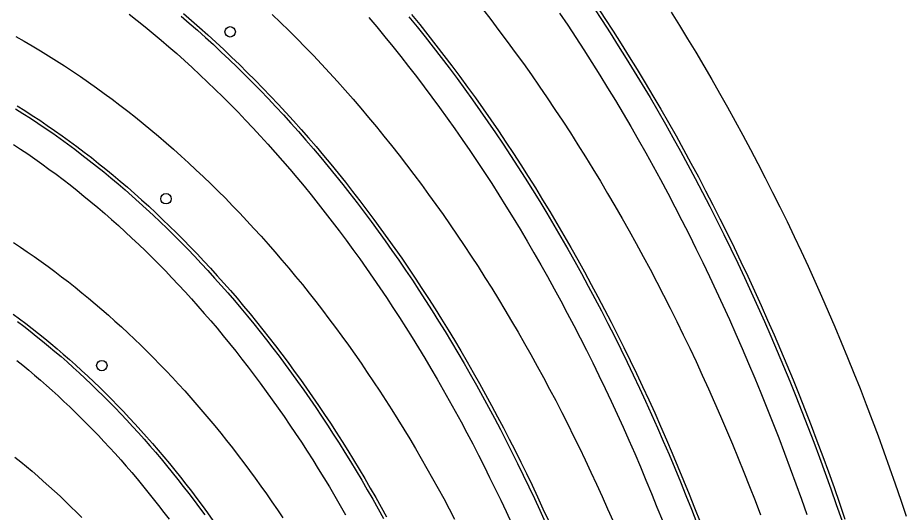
# Model space of a CAD drawing. Header units: metres. Extents: x 10 to 1210, y 10 to 2778.
# Drawn here: x 511.8 to 768, y 878.6 to 1021.4 of the extents above; entities that cross this region are included whole.
import ezdxf

# ---------------------------------------------------------------- set-up
doc = ezdxf.new("R2010")
doc.units = ezdxf.units.M
for name, color, linetype in [('ACIKLIK', 5, 'Continuous'), ('ASKI_DELIK', 6, 'Continuous'), ('CAM_SABLON', 4, 'Continuous'), ('DIS_KENAR_V91_Z3', 1, 'Continuous'), ('LAMBA_T4_Z4', 3, 'Continuous')]:
    doc.layers.add(name, color=color, linetype=linetype)

msp = doc.modelspace()

# ---------------------------------------------------------------- linework, layer by layer
at = {"layer": 'ACIKLIK'}
for points in [[(543.91, 1022.47), (546.21, 1020.65), (548.5, 1018.81), (550.79, 1016.93), (553.06, 1015.02), (555.32, 1013.08), (557.58, 1011.1), (559.83, 1009.1), (562.06, 1007.06), (564.29, 1005), (566.51, 1002.9), (568.71, 1000.77), (570.91, 998.61), (573.09, 996.42), (575.27, 994.2), (577.43, 991.95), (579.58, 989.67), (581.72, 987.35), (583.85, 985.01), (585.97, 982.64), (588.07, 980.24), (590.17, 977.81), (592.25, 975.35), (594.31, 972.86), (596.37, 970.35), (598.41, 967.8), (600.44, 965.22), (602.45, 962.62), (604.45, 959.99), (606.44, 957.33), (608.41, 954.64), (610.37, 951.93), (612.31, 949.19), (614.24, 946.42), (616.15, 943.62), (618.05, 940.8), (619.93, 937.95), (621.8, 935.07), (623.65, 932.17), (625.49, 929.24), (627.31, 926.29), (629.12, 923.31), (630.9, 920.3), (632.67, 917.27), (634.43, 914.22), (636.17, 911.14), (637.89, 908.04), (639.59, 904.91), (641.28, 901.76), (642.94, 898.59), (644.6, 895.39), (646.23, 892.17), (647.84, 888.92), (649.44, 885.66), (651.02, 882.37), (652.58, 879.06), (654.12, 875.73)], [(668.02, 1022.79), (670.38, 1019.29), (672.72, 1015.75), (675.03, 1012.18), (677.33, 1008.58), (679.61, 1004.94), (681.87, 1001.28), (684.11, 997.58), (686.33, 993.85), (688.52, 990.1), (690.7, 986.31), (692.85, 982.49), (694.99, 978.64), (697.1, 974.77), (699.19, 970.86), (701.26, 966.92), (703.3, 962.96), (705.33, 958.97), (707.33, 954.95), (709.31, 950.9), (711.26, 946.83), (713.2, 942.72), (715.1, 938.6), (716.99, 934.44), (718.85, 930.26), (720.69, 926.06), (722.5, 921.82), (724.3, 917.57), (726.06, 913.29), (727.8, 908.98), (729.52, 904.65), (731.21, 900.3), (732.88, 895.93), (734.52, 891.53), (736.14, 887.11), (737.73, 882.66), (739.3, 878.2)], [(612.95, 1021.55), (615.28, 1018.79), (617.6, 1015.99), (619.9, 1013.17), (622.19, 1010.31), (624.47, 1007.43), (626.72, 1004.51), (628.97, 1001.56), (631.19, 998.58), (633.41, 995.56), (635.6, 992.52), (637.78, 989.45), (639.94, 986.34), (642.09, 983.21), (644.21, 980.04), (646.32, 976.85), (648.42, 973.63), (650.49, 970.37), (652.55, 967.09), (654.59, 963.78), (656.61, 960.45), (658.61, 957.08), (660.6, 953.69), (662.56, 950.26), (664.51, 946.82), (666.44, 943.34), (668.34, 939.84), (670.23, 936.31), (672.1, 932.75), (673.95, 929.17), (675.78, 925.57), (677.59, 921.94), (679.37, 918.28), (681.14, 914.6), (682.89, 910.89), (684.61, 907.16), (686.32, 903.41), (688, 899.63), (689.66, 895.83), (691.3, 892), (692.92, 888.16), (694.51, 884.29), (696.09, 880.4), (697.64, 876.49)], [(510.49, 984.93), (512.55, 983.57), (514.61, 982.18), (516.66, 980.76), (518.71, 979.31), (520.75, 977.84), (522.78, 976.33), (524.81, 974.8), (526.83, 973.24), (528.84, 971.65), (530.85, 970.03), (532.85, 968.39), (534.84, 966.71), (536.82, 965.01), (538.8, 963.28), (540.77, 961.52), (542.73, 959.74), (544.68, 957.93), (546.63, 956.09), (548.56, 954.22), (550.49, 952.33), (552.4, 950.41), (554.31, 948.46), (556.21, 946.48), (558.1, 944.48), (559.98, 942.45), (561.84, 940.4), (563.7, 938.32), (565.55, 936.21), (567.39, 934.08), (569.21, 931.92), (571.03, 929.73), (572.83, 927.52), (574.63, 925.28), (576.41, 923.02), (578.18, 920.73), (579.93, 918.42), (581.68, 916.09), (583.41, 913.72), (585.13, 911.34), (586.84, 908.93), (588.54, 906.49), (590.22, 904.04), (591.89, 901.55), (593.54, 899.05), (595.19, 896.52), (596.82, 893.97), (598.43, 891.39), (600.03, 888.79), (601.62, 886.17), (603.19, 883.53), (604.75, 880.86), (606.29, 878.18)], [(511.47, 922.64), (513.19, 921.26), (514.91, 919.84), (516.62, 918.41), (518.32, 916.95), (520.02, 915.46), (521.71, 913.95), (523.4, 912.42), (525.07, 910.86), (526.75, 909.28), (528.41, 907.68), (530.06, 906.05), (531.71, 904.39), (533.35, 902.72), (534.99, 901.02), (536.61, 899.3), (538.23, 897.55), (539.84, 895.78), (541.43, 893.99), (543.03, 892.18), (544.61, 890.34), (546.18, 888.48), (547.74, 886.6), (549.3, 884.69), (550.84, 882.77), (552.38, 880.82), (553.9, 878.85), (555.42, 876.86)]]:
    msp.add_lwpolyline(points, dxfattribs=at)
at = {"layer": 'ASKI_DELIK'}
for centre in [(573, 1017.38), (554.5, 969.28), (536, 921.17)]:
    msp.add_circle(centre, 1.5, dxfattribs=at)
at = {"layer": 'CAM_SABLON'}
for points in [[(677.87, 1024.28), (680.24, 1020.68), (682.6, 1017.05), (684.94, 1013.39), (687.25, 1009.7), (689.55, 1005.97), (691.82, 1002.21), (694.08, 998.43), (696.31, 994.61), (698.52, 990.76), (700.71, 986.88), (702.87, 982.98), (705.02, 979.04), (707.14, 975.08), (709.24, 971.08), (711.32, 967.06), (713.37, 963.01), (715.4, 958.93), (717.41, 954.82), (719.39, 950.69), (721.35, 946.53), (723.29, 942.35), (725.2, 938.13), (727.09, 933.9), (728.95, 929.63), (730.79, 925.34), (732.6, 921.03), (734.39, 916.69), (736.16, 912.33), (737.9, 907.94), (739.61, 903.53), (741.3, 899.1), (742.96, 894.65), (744.6, 890.17), (746.21, 885.67), (747.8, 881.15), (749.36, 876.6)], [(558.88, 1021.88), (561.22, 1019.88), (563.54, 1017.85), (565.85, 1015.78), (568.15, 1013.69), (570.44, 1011.56), (572.72, 1009.4), (574.99, 1007.22), (577.25, 1005), (579.49, 1002.75), (581.73, 1000.46), (583.95, 998.15), (586.16, 995.81), (588.36, 993.44), (590.54, 991.04), (592.71, 988.61), (594.87, 986.14), (597.01, 983.65), (599.14, 981.13), (601.26, 978.58), (603.37, 976), (605.46, 973.4), (607.53, 970.76), (609.59, 968.1), (611.64, 965.41), (613.67, 962.69), (615.69, 959.94), (617.69, 957.16), (619.67, 954.36), (621.65, 951.53), (623.6, 948.67), (625.54, 945.79), (627.46, 942.88), (629.37, 939.94), (631.26, 936.98), (633.13, 933.99), (634.99, 930.98), (636.83, 927.94), (638.66, 924.88), (640.46, 921.79), (642.25, 918.67), (644.02, 915.53), (645.77, 912.37), (647.51, 909.19), (649.23, 905.98), (650.93, 902.74), (652.61, 899.49), (654.27, 896.21), (655.91, 892.9), (657.54, 889.58), (659.15, 886.23), (660.73, 882.86), (662.3, 879.47), (663.85, 876.06)], [(624.55, 1021.71), (626.9, 1018.83), (629.24, 1015.91), (631.56, 1012.97), (633.87, 1009.98), (636.16, 1006.97), (638.43, 1003.93), (640.68, 1000.86), (642.92, 997.75), (645.14, 994.62), (647.35, 991.45), (649.53, 988.26), (651.7, 985.03), (653.85, 981.78), (655.99, 978.5), (658.1, 975.19), (660.19, 971.84), (662.27, 968.47), (664.33, 965.08), (666.37, 961.65), (668.39, 958.2), (670.39, 954.72), (672.36, 951.21), (674.32, 947.68), (676.26, 944.11), (678.18, 940.53), (680.08, 936.91), (681.96, 933.27), (683.82, 929.61), (685.66, 925.92), (687.47, 922.2), (689.27, 918.46), (691.04, 914.7), (692.79, 910.91), (694.52, 907.1), (696.23, 903.26), (697.92, 899.4), (699.58, 895.52), (701.23, 891.62), (702.85, 887.69), (704.44, 883.74), (706.02, 879.77), (707.57, 875.78)], [(511.1, 995.21), (513.25, 993.85), (515.4, 992.47), (517.55, 991.05), (519.69, 989.61), (521.82, 988.13), (523.94, 986.63), (526.06, 985.1), (528.17, 983.54), (530.27, 981.95), (532.37, 980.33), (534.45, 978.68), (536.53, 977.01), (538.6, 975.31), (540.66, 973.57), (542.72, 971.81), (544.76, 970.03), (546.79, 968.21), (548.82, 966.37), (550.84, 964.49), (552.84, 962.6), (554.84, 960.67), (556.83, 958.71), (558.8, 956.73), (560.77, 954.73), (562.73, 952.69), (564.67, 950.63), (566.61, 948.54), (568.53, 946.42), (570.44, 944.28), (572.34, 942.11), (574.23, 939.92), (576.11, 937.7), (577.98, 935.45), (579.83, 933.18), (581.67, 930.88), (583.5, 928.56), (585.32, 926.21), (587.12, 923.84), (588.91, 921.44), (590.69, 919.02), (592.45, 916.57), (594.21, 914.1), (595.94, 911.61), (597.67, 909.09), (599.38, 906.55), (601.07, 903.98), (602.75, 901.39), (604.42, 898.78), (606.07, 896.14), (607.71, 893.48), (609.34, 890.8), (610.94, 888.1), (612.54, 885.38), (614.11, 882.63), (615.68, 879.86), (617.22, 877.07)], [(511.66, 933.87), (513.47, 932.5), (515.28, 931.1), (517.08, 929.68), (518.88, 928.23), (520.66, 926.76), (522.44, 925.27), (524.22, 923.75), (525.98, 922.21), (527.74, 920.64), (529.49, 919.04), (531.23, 917.43), (532.96, 915.79), (534.69, 914.12), (536.41, 912.43), (538.11, 910.72), (539.81, 908.99), (541.5, 907.23), (543.19, 905.44), (544.86, 903.64), (546.52, 901.81), (548.18, 899.96), (549.82, 898.08), (551.45, 896.18), (553.08, 894.26), (554.69, 892.32), (556.3, 890.35), (557.89, 888.37), (559.47, 886.36), (561.04, 884.33), (562.6, 882.27), (564.15, 880.2), (565.69, 878.1)]]:
    msp.add_lwpolyline(points, dxfattribs=at)
at = {"layer": 'DIS_KENAR_V91_Z3'}
for points in [[(585.16, 1022.42), (587.55, 1020.11), (589.93, 1017.77), (592.3, 1015.4), (594.65, 1013), (596.99, 1010.56), (599.31, 1008.1), (601.62, 1005.61), (603.91, 1003.09), (606.19, 1000.53), (608.46, 997.95), (610.71, 995.34), (612.94, 992.69), (615.16, 990.02), (617.36, 987.32), (619.55, 984.6), (621.72, 981.84), (623.87, 979.05), (626.01, 976.24), (628.14, 973.4), (630.24, 970.53), (632.33, 967.63), (634.4, 964.71), (636.46, 961.76), (638.5, 958.78), (640.52, 955.77), (642.52, 952.74), (644.5, 949.69), (646.47, 946.6), (648.42, 943.5), (650.35, 940.36), (652.26, 937.2), (654.16, 934.02), (656.04, 930.81), (657.89, 927.58), (659.73, 924.32), (661.55, 921.04), (663.35, 917.74), (665.13, 914.41), (666.89, 911.06), (668.63, 907.68), (670.35, 904.29), (672.06, 900.87), (673.74, 897.43), (675.4, 893.96), (677.04, 890.48), (678.66, 886.97), (680.27, 883.45), (681.85, 879.9), (683.41, 876.33)], [(645.75, 1024.04), (648.15, 1020.94), (650.53, 1017.81), (652.89, 1014.64), (655.24, 1011.45), (657.57, 1008.22), (659.87, 1004.97), (662.16, 1001.68), (664.43, 998.36), (666.68, 995.02), (668.91, 991.64), (671.12, 988.24), (673.31, 984.81), (675.48, 981.35), (677.63, 977.86), (679.76, 974.34), (681.87, 970.8), (683.96, 967.22), (686.03, 963.62), (688.07, 960), (690.1, 956.34), (692.1, 952.66), (694.09, 948.96), (696.05, 945.23), (697.99, 941.47), (699.9, 937.69), (701.8, 933.88), (703.67, 930.05), (705.52, 926.19), (707.35, 922.31), (709.16, 918.41), (710.94, 914.48), (712.7, 910.53), (714.44, 906.56), (716.15, 902.56), (717.84, 898.54), (719.51, 894.5), (721.15, 890.44), (722.77, 886.35), (724.37, 882.25), (725.94, 878.12)], [(700.15, 1023.01), (702.54, 1019.2), (704.91, 1015.35), (707.26, 1011.48), (709.58, 1007.57), (711.88, 1003.64), (714.16, 999.67), (716.42, 995.67), (718.65, 991.65), (720.86, 987.59), (723.04, 983.51), (725.2, 979.4), (727.34, 975.26), (729.45, 971.09), (731.54, 966.89), (733.61, 962.67), (735.65, 958.42), (737.66, 954.15), (739.65, 949.84), (741.62, 945.52), (743.55, 941.16), (745.47, 936.78), (747.36, 932.38), (749.22, 927.95), (751.06, 923.5), (752.87, 919.02), (754.65, 914.52), (756.41, 910), (758.14, 905.45), (759.85, 900.89), (761.53, 896.3), (763.18, 891.68), (764.8, 887.05), (766.4, 882.39), (767.97, 877.72)], [(511.21, 1016.05), (513.57, 1014.71), (515.92, 1013.34), (518.26, 1011.93), (520.6, 1010.5), (522.92, 1009.04), (525.24, 1007.54), (527.55, 1006.02), (529.85, 1004.47), (532.14, 1002.88), (534.42, 1001.27), (536.69, 999.63), (538.95, 997.95), (541.2, 996.25), (543.45, 994.52), (545.68, 992.76), (547.9, 990.97), (550.11, 989.15), (552.31, 987.3), (554.5, 985.42), (556.68, 983.52), (558.85, 981.58), (561, 979.62), (563.15, 977.63), (565.28, 975.61), (567.4, 973.56), (569.51, 971.49), (571.61, 969.39), (573.69, 967.26), (575.76, 965.1), (577.82, 962.92), (579.87, 960.71), (581.9, 958.47), (583.92, 956.21), (585.93, 953.92), (587.93, 951.6), (589.91, 949.26), (591.87, 946.89), (593.83, 944.5), (595.77, 942.08), (597.69, 939.64), (599.6, 937.17), (601.5, 934.67), (603.38, 932.15), (605.25, 929.61), (607.1, 927.04), (608.93, 924.45), (610.76, 921.83), (612.56, 919.19), (614.35, 916.53), (616.13, 913.84), (617.89, 911.13), (619.63, 908.4), (621.36, 905.65), (623.07, 902.87), (624.77, 900.07), (626.45, 897.25), (628.11, 894.4), (629.76, 891.54), (631.39, 888.65), (633, 885.74), (634.59, 882.81), (636.17, 879.86), (637.73, 876.89)], [(510.48, 956.65), (512.5, 955.32), (514.5, 953.96), (516.5, 952.58), (518.49, 951.18), (520.47, 949.74), (522.44, 948.28), (524.41, 946.8), (526.36, 945.29), (528.31, 943.75), (530.24, 942.19), (532.17, 940.61), (534.09, 938.99), (536, 937.36), (537.9, 935.69), (539.79, 934.01), (541.67, 932.3), (543.54, 930.56), (545.4, 928.8), (547.25, 927.02), (549.09, 925.21), (550.92, 923.38), (552.73, 921.52), (554.54, 919.64), (556.34, 917.73), (558.12, 915.81), (559.89, 913.86), (561.66, 911.88), (563.41, 909.89), (565.15, 907.87), (566.87, 905.83), (568.59, 903.76), (570.29, 901.67), (571.98, 899.56), (573.66, 897.43), (575.33, 895.28), (576.98, 893.1), (578.62, 890.91), (580.25, 888.69), (581.86, 886.45), (583.46, 884.19), (585.05, 881.91), (586.63, 879.61), (588.19, 877.29)], [(510.94, 894.75), (512.59, 893.42), (514.23, 892.06), (515.87, 890.69), (517.5, 889.29), (519.12, 887.87), (520.73, 886.44), (522.34, 884.98), (523.93, 883.49), (525.52, 881.99), (527.1, 880.47), (528.67, 878.93), (530.23, 877.36)]]:
    msp.add_lwpolyline(points, dxfattribs=at)
at = {"layer": 'LAMBA_T4_Z4'}
for points in [[(559.53, 1022.64), (561.87, 1020.63), (564.2, 1018.6), (566.52, 1016.53), (568.83, 1014.42), (571.13, 1012.29), (573.41, 1010.13), (575.69, 1007.93), (577.95, 1005.71), (580.21, 1003.45), (582.45, 1001.16), (584.67, 998.84), (586.89, 996.49), (589.09, 994.12), (591.28, 991.71), (593.46, 989.27), (595.62, 986.8), (597.77, 984.3), (599.91, 981.77), (602.03, 979.22), (604.14, 976.63), (606.24, 974.02), (608.32, 971.38), (610.39, 968.71), (612.44, 966.01), (614.47, 963.28), (616.5, 960.53), (618.5, 957.74), (620.49, 954.94), (622.47, 952.1), (624.43, 949.23), (626.37, 946.34), (628.3, 943.43), (630.21, 940.49), (632.11, 937.52), (633.98, 934.52), (635.84, 931.5), (637.69, 928.46), (639.52, 925.38), (641.33, 922.29), (643.12, 919.17), (644.89, 916.02), (646.65, 912.85), (648.39, 909.66), (650.11, 906.44), (651.81, 903.2), (653.5, 899.94), (655.16, 896.66), (656.81, 893.35), (658.44, 890.02), (660.05, 886.66), (661.64, 883.29), (663.21, 879.89), (664.76, 876.47)], [(625.32, 1022.35), (627.68, 1019.46), (630.02, 1016.54), (632.35, 1013.58), (634.66, 1010.59), (636.95, 1007.58), (639.23, 1004.53), (641.49, 1001.45), (643.74, 998.33), (645.96, 995.19), (648.17, 992.02), (650.36, 988.82), (652.53, 985.59), (654.69, 982.33), (656.83, 979.04), (658.94, 975.72), (661.04, 972.37), (663.12, 969), (665.19, 965.59), (667.23, 962.16), (669.25, 958.7), (671.25, 955.21), (673.24, 951.7), (675.2, 948.16), (677.14, 944.59), (679.07, 940.99), (680.97, 937.37), (682.85, 933.73), (684.71, 930.06), (686.55, 926.36), (688.37, 922.64), (690.17, 918.89), (691.95, 915.12), (693.7, 911.33), (695.44, 907.51), (697.15, 903.67), (698.84, 899.8), (700.5, 895.91), (702.15, 892), (703.77, 888.07), (705.37, 884.12), (706.95, 880.14), (708.5, 876.14)], [(678.7, 1024.83), (681.08, 1021.23), (683.44, 1017.59), (685.78, 1013.92), (688.1, 1010.22), (690.4, 1006.49), (692.68, 1002.73), (694.94, 998.94), (697.18, 995.11), (699.39, 991.26), (701.58, 987.37), (703.75, 983.46), (705.9, 979.52), (708.02, 975.54), (710.13, 971.54), (712.21, 967.51), (714.26, 963.46), (716.3, 959.37), (718.31, 955.26), (720.29, 951.12), (722.26, 946.95), (724.2, 942.76), (726.11, 938.54), (728, 934.3), (729.87, 930.03), (731.71, 925.73), (733.53, 921.41), (735.32, 917.07), (737.09, 912.7), (738.83, 908.31), (740.54, 903.89), (742.24, 899.45), (743.9, 894.99), (745.54, 890.51), (747.16, 886), (748.74, 881.48), (750.31, 876.93)], [(511.62, 996.06), (513.79, 994.7), (515.95, 993.31), (518.11, 991.88), (520.25, 990.43), (522.39, 988.95), (524.53, 987.44), (526.65, 985.91), (528.77, 984.34), (530.88, 982.74), (532.98, 981.12), (535.08, 979.47), (537.16, 977.78), (539.24, 976.07), (541.31, 974.34), (543.37, 972.57), (545.42, 970.78), (547.46, 968.95), (549.5, 967.1), (551.52, 965.22), (553.53, 963.32), (555.54, 961.39), (557.53, 959.42), (559.52, 957.44), (561.49, 955.42), (563.45, 953.38), (565.4, 951.31), (567.34, 949.21), (569.27, 947.09), (571.19, 944.94), (573.1, 942.77), (574.99, 940.57), (576.88, 938.34), (578.75, 936.09), (580.61, 933.81), (582.45, 931.5), (584.29, 929.17), (586.11, 926.82), (587.92, 924.44), (589.72, 922.04), (591.5, 919.61), (593.27, 917.15), (595.02, 914.68), (596.77, 912.17), (598.49, 909.65), (600.21, 907.1), (601.91, 904.53), (603.59, 901.93), (605.27, 899.31), (606.92, 896.67), (608.57, 894.01), (610.19, 891.32), (611.8, 888.61), (613.4, 885.88), (614.98, 883.12), (616.55, 880.35), (618.1, 877.55)], [(510.43, 936.02), (512.26, 934.67), (514.08, 933.29), (515.9, 931.89), (517.71, 930.46), (519.51, 929.01), (521.3, 927.53), (523.09, 926.03), (524.87, 924.51), (526.64, 922.96), (528.41, 921.38), (530.16, 919.78), (531.91, 918.16), (533.65, 916.51), (535.39, 914.84), (537.11, 913.14), (538.83, 911.42), (540.53, 909.68), (542.23, 907.92), (543.92, 906.13), (545.6, 904.31), (547.26, 902.48), (548.92, 900.62), (550.57, 898.74), (552.21, 896.83), (553.84, 894.9), (555.46, 892.96), (557.07, 890.98), (558.67, 888.99), (560.26, 886.97), (561.84, 884.93), (563.4, 882.87), (564.96, 880.79), (566.5, 878.69), (568.03, 876.56)]]:
    msp.add_lwpolyline(points, dxfattribs=at)

doc.saveas('drawing.dxf')
